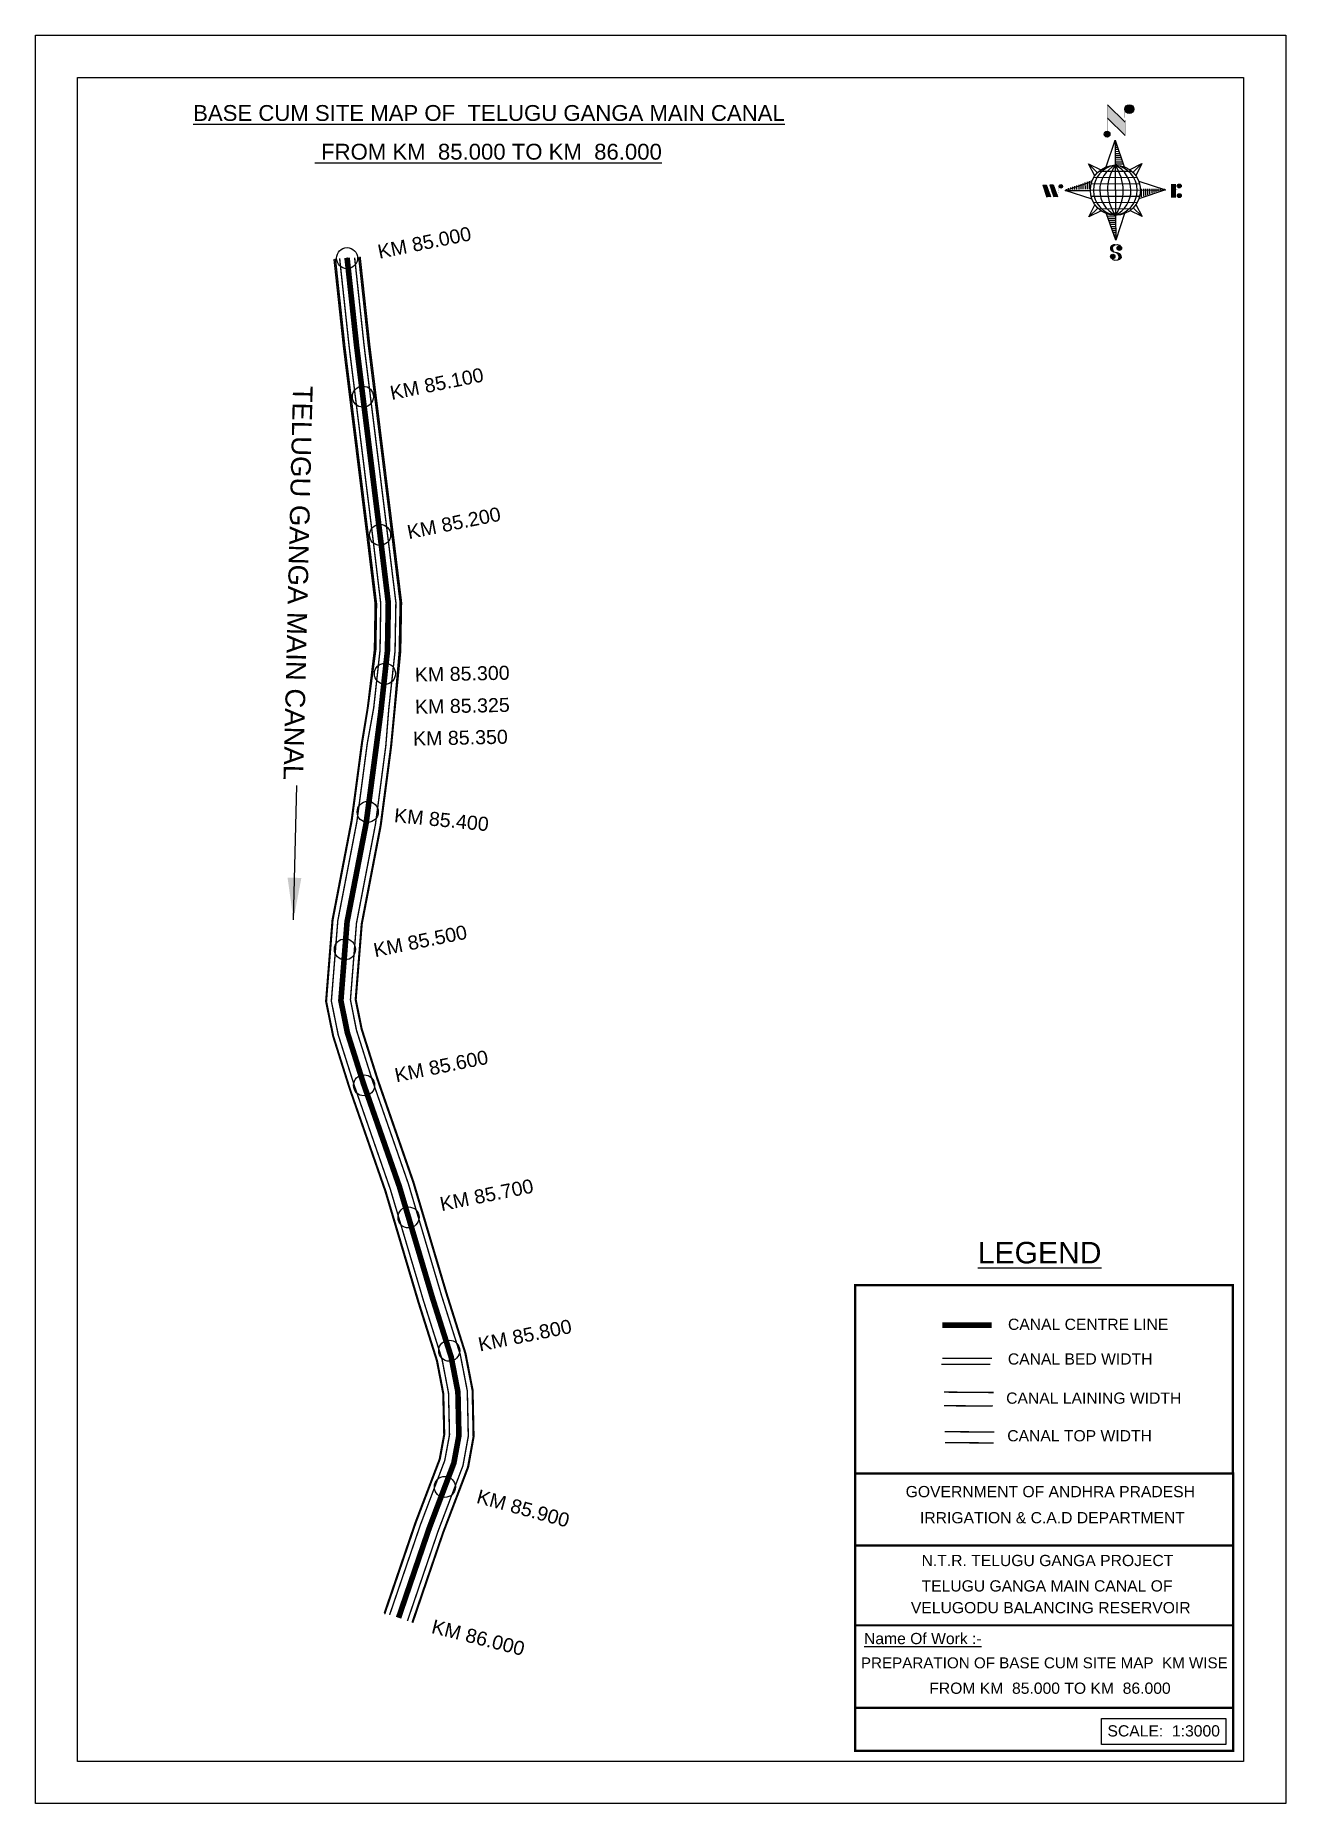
# Model space of a CAD drawing. Header units: inches. Extents: x 266793 to 267684, y 1660959 to 1662219.
import ezdxf

# ---------------------------------------------------------------- set-up
doc = ezdxf.new("R2010")
doc.units = ezdxf.units.IN
doc.header["$MEASUREMENT"] = 0
doc.header["$PDMODE"] = 32
doc.header["$PDSIZE"] = 15
for name, color, linetype in [('AQUADUCT', 1, 'Continuous'), ('bed with', 5, 'Continuous'), ('bord', 1, 'Continuous'), ('canal', 1, 'Continuous'), ('chainage', 7, 'Continuous'), ('FRAME 025', 7, 'Continuous'), ('lining', 4, 'Continuous'), ('TEXT', 7, 'Continuous'), ('top of bund', 1, 'Continuous'), ('V', 6, 'Continuous')]:
    doc.layers.add(name, color=color, linetype=linetype)
doc.styles.get("Standard").update_dxf_attribs({"font": 'arial.ttf'})
doc.dimstyles.get("Standard").update_dxf_attribs({"dimtxt": 0.18, "dimasz": 0.18, "dimexe": 0.18, "dimexo": 0.0625, "dimgap": 0.09, "dimtad": 0, "dimtih": 1, "dimtoh": 1, "dimdec": 4, "dimzin": 0, "dimdsep": 46, "dimtxsty": 'Standard', "dimcen": 0.09, "dimadec": 0, "dimazin": 0, "dimtfac": 1, "dimtdec": 4, "dimtofl": 0, "dimtmove": 0, "dimatfit": 3, "dimfxl": 1, "dimtolj": 1, "dimtzin": 0, "dimarcsym": 0})
pattern_1 = [(267.297113149, (-8720374.938, 50637915.138), (10.5367255337, -0.497431438), [])]
pattern_2 = [(357.297113149, (-8720374.938, 50637915.138), (0.497431438, 10.5367255337), [])]

# ---------------------------------------------------------------- blocks, each defined once
blk = doc.blocks.new('*X7')
at = {"color": 0, "linetype": 'Continuous'}
for p, q in [((6321.6, 240.5), (6322.3, 241.2)), ((6321.6, 240.3), (6322.3, 241)), ((6321.6, 240.1), (6322.3, 240.8)), ((6321.6, 239.9), (6322.4, 240.7)), ((6321.6, 239.8), (6322.4, 240.6)), ((6321.6, 239.6), (6322.5, 240.5)), ((6321.6, 239.4), (6322.5, 240.3)), ((6321.6, 239.2), (6322.6, 240.2)), ((6321.7, 239.1), (6322.6, 240.1)), ((6321.8, 240.8), (6322.4, 241.4)), ((6321.8, 239), (6322.7, 240)), ((6321.8, 239), (6322.8, 239.9)), ((6321.9, 238.9), (6322.9, 239.8)), ((6322, 238.8), (6323, 239.7)), ((6322.1, 241.3), (6322.4, 241.6)), ((6322.1, 238.7), (6323.1, 239.6)), ((6322.2, 238.6), (6323.1, 239.6)), ((6322.3, 238.5), (6323.2, 239.5)), ((6322.4, 238.5), (6323.3, 239.4)), ((6322.5, 238.4), (6323.4, 239.3)), ((6322.7, 238.4), (6323.6, 239.3)), ((6322.8, 238.3), (6323.7, 239.2)), ((6322.9, 238.3), (6323.8, 239.1)), ((6323.1, 238.2), (6323.9, 239.1)), ((6323.2, 238.2), (6324, 239)), ((6323.3, 238.2), (6324.2, 239)), ((6323.5, 238.1), (6324.3, 238.9)), ((6323.7, 238.1), (6324.4, 238.9)), ((6323.8, 238.1), (6324.6, 238.8)), ((6324.1, 238.2), (6324.7, 238.8)), ((6324.3, 238.3), (6324.9, 238.8)), ((6324.6, 238.3), (6325.1, 238.8)), ((6324.8, 238.4), (6325.2, 238.8)), ((6325.1, 238.5), (6325.4, 238.8)), ((6325.4, 238.6), (6325.6, 238.8))]:
    blk.add_line(p, q, dxfattribs=at)
blk = doc.blocks.new('*X6')
at = {"color": 0, "linetype": 'Continuous'}
for p, q in [((6324.4, 240.3), (6324.5, 240.4)), ((6324.6, 240.3), (6324.8, 240.5)), ((6324.7, 240.2), (6325, 240.5)), ((6324.8, 240.2), (6325.2, 240.6)), ((6325, 240.1), (6325.5, 240.6)), ((6325.1, 240.1), (6325.6, 240.6)), ((6325.2, 240), (6325.8, 240.6)), ((6325.3, 240), (6326, 240.6)), ((6325.4, 239.9), (6326.1, 240.6)), ((6325.5, 239.8), (6326.2, 240.5)), ((6325.6, 239.8), (6326.3, 240.5)), ((6325.7, 239.7), (6326.5, 240.4)), ((6325.9, 239.6), (6326.6, 240.3)), ((6326, 239.5), (6326.7, 240.3)), ((6326, 239.4), (6326.8, 240.2)), ((6326.1, 239.3), (6327, 240.2)), ((6326.2, 239.3), (6327.1, 240.1)), ((6326.3, 239.2), (6327.1, 240)), ((6326.4, 239.1), (6327.2, 239.9)), ((6326.5, 239), (6327.3, 239.8)), ((6326.5, 238.9), (6327.4, 239.7)), ((6326.6, 238.8), (6327.5, 239.6)), ((6326.7, 238.7), (6327.5, 239.5)), ((6326.8, 238.6), (6327.6, 239.4)), ((6326.8, 238.5), (6327.7, 239.3)), ((6326.8, 236.5), (6327.4, 237)), ((6326.9, 238.3), (6327.8, 239.2)), ((6326.9, 238.2), (6327.9, 239.1)), ((6326.9, 236.8), (6327.6, 237.4)), ((6327, 238.1), (6327.8, 239)), ((6327, 237.9), (6327.8, 238.8)), ((6327, 237.8), (6327.8, 238.6)), ((6327, 237.6), (6327.8, 238.4)), ((6327, 237.4), (6327.8, 238.2)), ((6327, 237.3), (6327.8, 238)), ((6327, 237.1), (6327.8, 237.9))]:
    blk.add_line(p, q, dxfattribs=at)
blk = doc.blocks.new('H')
at = {"layer": 'bord', "extrusion": (0.000427885, 0.004792, 0.999988)}
h = blk.add_hatch(dxfattribs=at)
h.set_pattern_fill('LINE', color=8, scale=84.387686, angle=-2.70289, style=0)
h.set_pattern_definition(pattern_2)
h.paths.add_polyline_path([(-492.5, 785.6, -0.090992), (-448, 775.2), (-486.5, 912)])
h = blk.add_hatch(dxfattribs=at)
h.set_pattern_fill('LINE', color=8, scale=84.387686, angle=-92.70289, style=0)
h.set_pattern_definition(pattern_1)
h.paths.add_polyline_path([(-624.9, 665.1, -0.090992), (-614.5, 709.6), (-751.3, 671.1)])
h = blk.add_hatch(dxfattribs=at)
h.set_pattern_fill('LINE', color=8, scale=84.387686, angle=-92.70289, style=0)
h.set_pattern_definition(pattern_1)
h.paths.add_polyline_path([(-245.6, 647.2), (-372, 653.2, -0.090992), (-382.4, 608.7)])
h = blk.add_hatch(dxfattribs=at)
h.set_pattern_fill('LINE', color=8, scale=84.387686, angle=-2.70289, style=0)
h.set_pattern_definition(pattern_2)
h.paths.add_polyline_path([(-504.4, 532.7, -0.090992), (-548.9, 543.1), (-510.4, 406.3)])
for p, q in [((-516.2, 1087.1, -1217.1), (-431.5, 994, -1216.7)), ((-519.4, 1020.4, -1216.8), (-434.7, 927.3, -1216.4)), ((-538.3, 773.7, -1215.6), (-487, 906.2, -1216.3)), ((-487, 906.2, -1216.3), (-493, 779.8, -1215.7)), ((-487, 906.2, -1216.3), (-448.5, 769.4, -1215.7)), ((-626.7, 793.8, -1215.7), (-566.8, 760.2, -1215.6)), ((-626.7, 793.8, -1215.7), (-584.1, 747, -1215.5)), ((-598.9, 731, -1215.4), (-626.7, 793.8, -1215.7)), ((-421.3, 753.3, -1215.6), (-358.5, 781.1, -1215.7)), ((-358.5, 781.1, -1215.7), (-405.3, 738.5, -1215.5)), ((-358.5, 781.1, -1215.7), (-392.1, 721.2, -1215.4)), ((-864.7, 700.9, -1215.1), (-846.9, 637.7, -1214.9)), ((-846.9, 700.1, -1215.1), (-829.1, 636.9, -1214.9)), ((-829.1, 699.2, -1215.2), (-811.3, 636, -1214.9)), ((-829.1, 699.2, -1215.2), (-811.3, 698.4, -1215.2)), ((-811.3, 698.4, -1215.2), (-793.5, 635.2, -1214.9)), ((-751.8, 665.3, -1215), (-615, 703.8, -1215.3)), ((-751.8, 665.3, -1215), (-625.4, 659.3, -1215)), ((-619.3, 614, -1214.8), (-751.8, 665.3, -1215)), ((-246.1, 641.4, -1215.1), (-382.9, 602.9, -1214.9)), ((-378.6, 692.6, -1215.3), (-246.1, 641.4, -1215.1)), ((-372.5, 647.4, -1215.1), (-246.1, 641.4, -1215.1)), ((-213.5, 669.3, -1215.3), (-216.7, 600.8, -1214.9)), ((-197.2, 599.9, -1214.9), (-193.9, 668.4, -1215.3)), ((-639.4, 525.6, -1214.4), (-605.8, 585.5, -1214.7)), ((-639.4, 525.6, -1214.4), (-592.6, 568.1, -1214.6)), ((-576.6, 553.3, -1214.6), (-639.4, 525.6, -1214.4)), ((-510.9, 400.5, -1213.9), (-549.4, 537.2, -1214.5)), ((-371.2, 512.9, -1214.5), (-431.1, 546.5, -1214.6)), ((-371.2, 512.9, -1214.5), (-413.8, 559.7, -1214.7)), ((-399, 575.7, -1214.7), (-371.2, 512.9, -1214.5)), ((-459.6, 533, -1214.5), (-510.9, 400.5, -1213.9)), ((-504.9, 526.9, -1214.5), (-510.9, 400.5, -1213.9))]:
    blk.add_line(p, q, dxfattribs=at)
at = {"layer": 'bord', "color": 8, "linetype": 'ByBlock', "extrusion": (0.000427885, 0.004792, 0.999988)}
for p, q in [((-386.5, 711.4, -1215.4), (-605.5, 721.7, -1215.4)), ((-410.8, 744.2, -1215.5), (-578.1, 752.1, -1215.5)), ((-493, 779.8, -1215.7), (-504.9, 526.9, -1214.5)), ((-372.5, 647.4, -1215.1), (-625.4, 659.3, -1215)), ((-378, 615.9, -1214.9), (-622.9, 627.5, -1214.9)), ((-375, 679.2, -1215.3), (-619.9, 690.7, -1215.2)), ((-392.4, 584.9, -1214.8), (-611.4, 595.3, -1214.7)), ((-419.8, 554.6, -1214.6), (-587.1, 562.5, -1214.6))]:
    blk.add_line(p, q, dxfattribs=at)
at = {"layer": 'bord', "extrusion": (0.000427885, 0.004792, 0.999988), "elevation": -1212.1}
for points, const_width in [([(-522, 959.6), (-515.7, 1092.9)], 1.61), ([(-434.2, 933.1), (-427.9, 1066.5)], 1.61), ([(-870.1, 707), (-846.4, 705.9)], 0.642), ([(-828.6, 642.7), (-855.2, 643.9)], 0.642), ([(-828.6, 642.7), (-821, 678)], 0.642), ([(-810.8, 641.8), (-784.1, 640.6)], 0.642), ([(-793, 641), (-781.6, 693.9)], 0.642), ([(-222.7, 675.6), (-173.8, 673.3)], 0.706), ([(-194.8, 644.8), (-185, 644.4)], 0.706), ([(-177.1, 604.8), (-226, 607.1)], 0.706)]:
    blk.add_lwpolyline(points, dxfattribs=dict(at, const_width=const_width))
for points, const_width in [([(-413.7, 1073.1, 1), (-397.6, 1057.7, 1)], 22.3), ([(-530.3, 949.5, 1), (-519.6, 939.3, 1)], 14.8), ([(-775.9, 696.6, 1), (-769.5, 690.4, 1)], 8.9), ([(-177.8, 666.9, 1), (-170.8, 660.1, 1)], 9.79), ([(-180.1, 618, 1), (-173.1, 611.2, 1)], 9.79), ([(-489.8, 361.7, 1), (-498.1, 369.1, 1)], 11.1), ([(-525.2, 321.6, 1), (-533.4, 328.9, 1)], 11.1)]:
    blk.add_lwpolyline(points, format="xyb", close=True, dxfattribs=dict(at, const_width=const_width))
for points in [[(-537, 317.4), (-530.7, 310.5), (-519.8, 306.8), (-504.9, 306.9), (-493.9, 310), (-486.3, 317.7), (-486.5, 325.8), (-490.6, 333.3), (-493.5, 336.2), (-502.8, 340.9), (-522.5, 347.3), (-530.4, 351.6), (-533.7, 354.6), (-537.4, 362.6), (-537, 373.4), (-530, 380.7), (-520, 384.1), (-503.5, 384.2), (-492.5, 379.9), (-487.1, 373.3)], [(-522.5, 347.6), (-526.2, 353.8), (-527.8, 360.6), (-527.9, 370.6), (-525.9, 375.5), (-521.3, 381.2), (-514.5, 384.4)], [(-504.9, 306.9), (-499, 312.4), (-497, 319.4), (-497.5, 326.5), (-501.2, 335.4), (-509.2, 343.2)]]:
    blk.add_lwpolyline(points, dxfattribs=at)
at = {"layer": 'bord', "extrusion": (0.000427885, 0.004792, 0.999988)}
for centre, radius in [((-405.6, 1065.4, -1212.1), 22.3), ((-525, 944.4, -1212.1), 14.8), ((-498.4, 659.1, -1212.1), 126.6), ((-772.7, 693.5, -1212.1), 8.9), ((-174.3, 663.5, -1212.1), 9.79), ((-176.6, 614.6, -1212.1), 9.79), ((-494, 365.4, -1212.1), 11.1), ((-529.3, 325.2, -1212.1), 11.1)]:
    blk.add_circle(centre, radius, dxfattribs=at)
at = {"layer": 'bord', "color": 8, "linetype": 'ByBlock', "extrusion": (0.000427885, 0.004792, 0.999988)}
for centre, radius, start, end in [((-481.5, 658.3, -1212.1), 127.7, 94.92536, 259.66906), ((-436.8, 656.2, -1212.1), 140.8, 113.28644, 241.30798), ((-315.9, 650.5, -1212.1), 222.3, 142.58916, 212.00526), ((-560.1, 662.1, -1212.1), 140.8, 293.28644, 61.30798), ((-681, 667.8, -1212.1), 222.3, 322.58916, 32.00526), ((-515.4, 659.9, -1212.1), 127.7, 274.92536, 79.66906)]:
    blk.add_arc(centre, radius, start, end, dxfattribs=at)
at = {"layer": 'bord', "extrusion": (0.000427885, 0.004792, 0.999988)}
for points in [[(-515.7, 1092.9, -1212.1), (-431, 999.8, -1212.1), (-518.9, 1026.2, -1212.1), (-434.2, 933.1, -1212.1)], [(-864.1, 706.7, -1212.1), (-846.4, 705.9, -1212.1), (-846.3, 643.5, -1212.1), (-828.6, 642.7, -1212.1)], [(-828.6, 705, -1212.1), (-810.8, 704.2, -1212.1), (-810.8, 641.8, -1212.1), (-793, 641, -1212.1)], [(-193.4, 674.2, -1212.1), (-196.6, 605.7, -1212.1), (-213, 675.1, -1212.1), (-216.2, 606.7, -1212.1)]]:
    blk.add_solid(points, dxfattribs=at)
at = {"layer": 'bord', "extrusion": (0.000427885, 0.004792, 0.999988), "xscale": 7.977342409717546, "yscale": 7.977342408231451, "zscale": 7.977342408476333, "rotation": 138.0840426661453}
for name, p in [('*X6', (38300.5, -31929.4, -1212.1)), ('*X7', (38314.4, -31950.9, -1212.1))]:
    blk.add_blockref(name, p, dxfattribs=at)

msp = doc.modelspace()

# ---------------------------------------------------------------- linework, layer by layer
at = {"linetype": 'ByBlock'}
for points in [[(266793.1, 1660958.7), (266793.1, 1662218.7), (267684.1, 1662218.7), (267684.1, 1660958.7)], [(267654.1, 1662188.7), (267654.1, 1660988.7), (266823.1, 1660988.7), (266823.1, 1662188.7)]]:
    msp.add_lwpolyline(points, close=True, dxfattribs=at)
for p in [(267015.2, 1662059.9), (267026.5, 1661961.2), (267038.7, 1661862.7), (267042.2, 1661763.8), (267029.9, 1661665.3), (267013.7, 1661567.4), (267027.3, 1661470.5), (267059, 1661376.4), (267088, 1661281.4), (267084.9, 1661184.3)]:
    msp.add_point(p)
at = {"layer": 'bed with', "const_width": 1}
for points in [[(267009.9, 1662059.8), (267016.7, 1661996.7), (267033.7, 1661859.6), (267039.2, 1661813.9), (267038.7, 1661780.7), (267034.2, 1661739.5)], [(267020.6, 1662060.2), (267027.3, 1661997.9), (267044.3, 1661860.9), (267050, 1661814.5), (267049.4, 1661780), (267044.9, 1661738.4)], [(267029.6, 1661714.1), (267034.2, 1661739.5)], [(267044.9, 1661738.4), (267042.8, 1661712.3)], [(267029.6, 1661714.1), (267022.2, 1661658.4), (267008.6, 1661587.8), (267004, 1661530.5), (267008.9, 1661506.4), (267020.6, 1661469.6), (267046.1, 1661396.2), (267069.6, 1661317.2), (267082.9, 1661275.2), (267087.5, 1661251.3), (267088.2, 1661221.4), (267084.8, 1661203.1), (267067.5, 1661157.4), (267045.5, 1661093.1)], [(267042.8, 1661712.3), (267035.4, 1661656.3), (267021.9, 1661586), (267017.6, 1661531.4), (267021.9, 1661509.8), (267033.3, 1661473.8), (267058.9, 1661400.3), (267082.4, 1661321.1), (267095.9, 1661278.5), (267100.9, 1661252.7), (267101.6, 1661220.4), (267097.8, 1661199.5), (267080.1, 1661152.9), (267058.2, 1661088.8)], [(267474.8, 1661276), (267471.6, 1661276), (267439.5, 1661276)], [(267473.7, 1661271.6), (267471.6, 1661271.6), (267438.8, 1661271.6), (267438.6, 1661271.6)]]:
    msp.add_lwpolyline(points, dxfattribs=at)
at = {"layer": 'canal', "color": 6, "const_width": 4}
for points in [[(267474.6, 1661299.6), (267472, 1661299.6), (267439.4, 1661299.6)], [(267439.4, 1661299.6), (267474.6, 1661299.6)]]:
    msp.add_lwpolyline(points, dxfattribs=at)
at = {"layer": 'FRAME 025', "lineweight": -3, "const_width": 1.64}
for points in [[(267377.3, 1661328.1), (267646.4, 1661328.1), (267646.4, 1661193.8), (267377.3, 1661193.8)], [(267377.3, 1661193.8), (267646.7, 1661193.8), (267646.7, 1660996.3), (267377.3, 1660996.3)]]:
    msp.add_lwpolyline(points, close=True, dxfattribs=at)
for points in [[(267377.3, 1661142.5), (267646.7, 1661142.5)], [(267377.3, 1661085.7), (267646.7, 1661085.7)], [(267377.3, 1661027), (267646.7, 1661027)]]:
    msp.add_lwpolyline(points, dxfattribs=at)
at = {"layer": 'lining', "const_width": 1}
for points in [[(267006.9, 1662059.5), (267013.7, 1661996.3), (267030.7, 1661859.3), (267036.2, 1661813.7), (267035.7, 1661780.9), (267030.2, 1661740)], [(267023.5, 1662060.6), (267030.3, 1661998.2), (267047.3, 1661861.3), (267053, 1661814.6), (267052.4, 1661779.8), (267048.8, 1661738)], [(267030.2, 1661740), (267026.1, 1661714.6)], [(267046.3, 1661711.9), (267048.8, 1661738)], [(267026.1, 1661714.6), (267018.7, 1661659), (267005.1, 1661588.2), (267000.5, 1661530.3), (267005.5, 1661505.6), (267017.2, 1661468.5), (267042.8, 1661395.1), (267066.3, 1661316.2), (267079.5, 1661274.4), (267084, 1661250.9), (267084.7, 1661221.7), (267081.5, 1661204.1), (267064.2, 1661158.6), (267042, 1661093.6)], [(267046.3, 1661711.9), (267038.9, 1661655.7), (267025.4, 1661585.5), (267021.1, 1661531.6), (267025.3, 1661510.7), (267036.6, 1661474.9), (267062.2, 1661401.4), (267085.8, 1661322.2), (267099.3, 1661279.4), (267104.4, 1661253.1), (267105.1, 1661220.1), (267101.2, 1661198.6), (267083.4, 1661151.7), (267061.5, 1661087.7)], [(267440.5, 1661251.9), (267465.2, 1661251.7), (267475.9, 1661251.6)], [(267440.5, 1661242.2), (267467.3, 1661242), (267475.4, 1661241.9)]]:
    msp.add_lwpolyline(points, dxfattribs=at)
at = {"layer": 'top of bund', "const_width": 1}
for points in [[(267005.9, 1662059.2), (267012.7, 1661996.2), (267029.7, 1661859.2), (267035.2, 1661813.7), (267034.7, 1661781), (267029.8, 1661740)], [(267024.5, 1662060.9), (267031.3, 1661998.4), (267048.3, 1661861.4), (267054, 1661814.7), (267053.4, 1661779.8), (267049.3, 1661737.9)], [(267025.6, 1661714.6), (267029.8, 1661740)], [(267049.3, 1661737.9), (267046.8, 1661711.8)], [(267025.6, 1661714.6), (267018.2, 1661659), (267004.6, 1661588.3), (267000, 1661530.3), (267005.1, 1661505.4), (267016.8, 1661468.3), (267042.3, 1661395), (267065.8, 1661316), (267079, 1661274.3), (267083.5, 1661250.9), (267084.2, 1661221.7), (267081, 1661204.2), (267063.7, 1661158.8), (267041.7, 1661094.4)], [(267046.8, 1661711.8), (267039.4, 1661655.6), (267025.9, 1661585.4), (267021.6, 1661531.6), (267025.8, 1661510.8), (267037.1, 1661475.1), (267062.7, 1661401.6), (267086.3, 1661322.3), (267099.8, 1661279.5), (267104.9, 1661253.2), (267105.6, 1661220.1), (267101.7, 1661198.4), (267083.8, 1661151.5), (267062, 1661087.5)], [(267441, 1661223.7), (267465.6, 1661223.5), (267476.4, 1661223.4)], [(267476, 1661215.6), (267468.1, 1661215.7), (267441.2, 1661215.9)]]:
    msp.add_lwpolyline(points, dxfattribs=at)
at = {"layer": 'V', "color": 1, "const_width": 4}
for points in [[(267015.2, 1662060.1), (267022, 1661997.3), (267039, 1661860.3), (267044.6, 1661814.2), (267044, 1661780.4), (267039.5, 1661739)], [(267039.5, 1661739), (267039.2, 1661736.2), (267036.2, 1661713.2)], [(267036.2, 1661713.2), (267028.8, 1661657.3), (267015.2, 1661586.9), (267010.8, 1661530.9), (267015.4, 1661508.1), (267026.9, 1661471.7), (267052.5, 1661398.3), (267076, 1661319.2), (267089.4, 1661276.9), (267094.2, 1661252), (267094.9, 1661220.9), (267091.3, 1661201.3), (267073.8, 1661155.1), (267051.9, 1661091.1)]]:
    msp.add_lwpolyline(points, dxfattribs=at)
at = {"layer": 'V', "color": 0}
msp.add_lwpolyline([(267552.8, 1661019.4), (267641.5, 1661019.4), (267641.5, 1661000.7), (267552.8, 1661000.7)], close=True, dxfattribs=at)

# ---------------------------------------------------------------- block references
at = {"layer": 'AQUADUCT', "color": 1, "xscale": 0.1408039184319789, "yscale": 0.1408039187081158, "zscale": 0.1408039184379445, "rotation": 3.078330572322649}
msp.add_blockref('H', (267637.8, 1662020.2, 170.9), dxfattribs=at)

# ---------------------------------------------------------------- texts
at = {"layer": 'chainage', "color": 0}
for s, rotation, p in [('KM 85.000', 11.4246, (267038.2, 1662059.4)), ('KM 85.100', 11.4246, (267047, 1661958.8)), ('KM 85.200', 11.4246, (267059.2, 1661859.6)), ('KM 85.300', 1.2311, (267063.6, 1661758.1)), ('KM 85.400', 354.4111, (267048.4, 1661658.1)), ('KM 85.500', 11.4246, (267035.2, 1661561.7)), ('KM 85.600', 11.4246, (267050.3, 1661472.6)), ('KM 85.700', 11.4246, (267082.5, 1661380.8)), ('KM 85.800', 11.4246, (267109.8, 1661280.8)), ('KM 85.900', 344.7774, (267106.8, 1661173.1)), ('KM 86.000', 345.8378, (267074.7, 1661080.4))]:
    msp.add_text(s, height=10, rotation=rotation, dxfattribs=at).set_placement(p)
at = {"layer": 'chainage', "color": 1}
msp.add_text('TELUGU GANGA MAIN CANAL', height=14.042, rotation=268.6058, dxfattribs=at).set_placement((266976.7, 1661969.2))
at = {"layer": 'chainage', "color": 6}
for s, p in [('KM 85.325', (267063.7, 1661735.2)), ('KM 85.350', (267062.3, 1661712.5))]:
    msp.add_text(s, height=10, rotation=1.2311, dxfattribs=at).set_placement(p)
at = {"layer": 'chainage', "color": 0}
for s, height, p in [('%%ULEGEND', 15.34, (267464.7, 1661343.6)), ('CANAL CENTRE LINE', 8, (267486.2, 1661296.2)), ('CANAL BED WIDTH', 8, (267486.1, 1661271.5)), ('CANAL LAINING WIDTH', 8, (267484.9, 1661243.6)), ('CANAL TOP WIDTH', 8, (267485.7, 1661216.8)), ('GOVERNMENT OF ANDHRA PRADESH ', 8, (267413.3, 1661177)), ('IRRIGATION & C.A.D DEPARTMENT', 8, (267423.5, 1661158.4)), ('N.T.R. TELUGU GANGA PROJECT', 8, (267424.6, 1661127.9)), ('TELUGU GANGA MAIN CANAL OF', 8, (267424.6, 1661109.8)), (' VELUGODU BALANCING RESERVOIR', 8, (267413.9, 1661094.3)), ('%%UName Of Work :-', 8, (267383.6, 1661072.3)), ('PREPARATION OF BASE CUM SITE MAP  KM WISE', 7.743, (267381.4, 1661055.1)), (' FROM KM  85.000 TO KM  86.000', 8, (267427, 1661036.9)), ('SCALE:  1:3000', 8, (267557.1, 1661006.5))]:
    msp.add_text(s, height=height, dxfattribs=at).set_placement(p)
at = {"layer": 'TEXT', "color": 0}
for s, p in [('%%UBASE CUM SITE MAP OF  TELUGU GANGA MAIN CANAL', (266905.5, 1662157.7)), ('%%U FROM KM  85.000 TO KM  86.000', (266992.3, 1662130.1))]:
    msp.add_text(s, height=11.294, dxfattribs=at).set_placement(p)

# ---------------------------------------------------------------- leaders
at = {"layer": 'chainage', "color": 1}
msp.add_leader([(266977, 1661588.4), (266979.3, 1661684.1)], dimstyle='Standard', override={"dimasz": 30, "dimgap": 0.09, "dimtad": 0}, dxfattribs=at)

doc.saveas('drawing.dxf')
